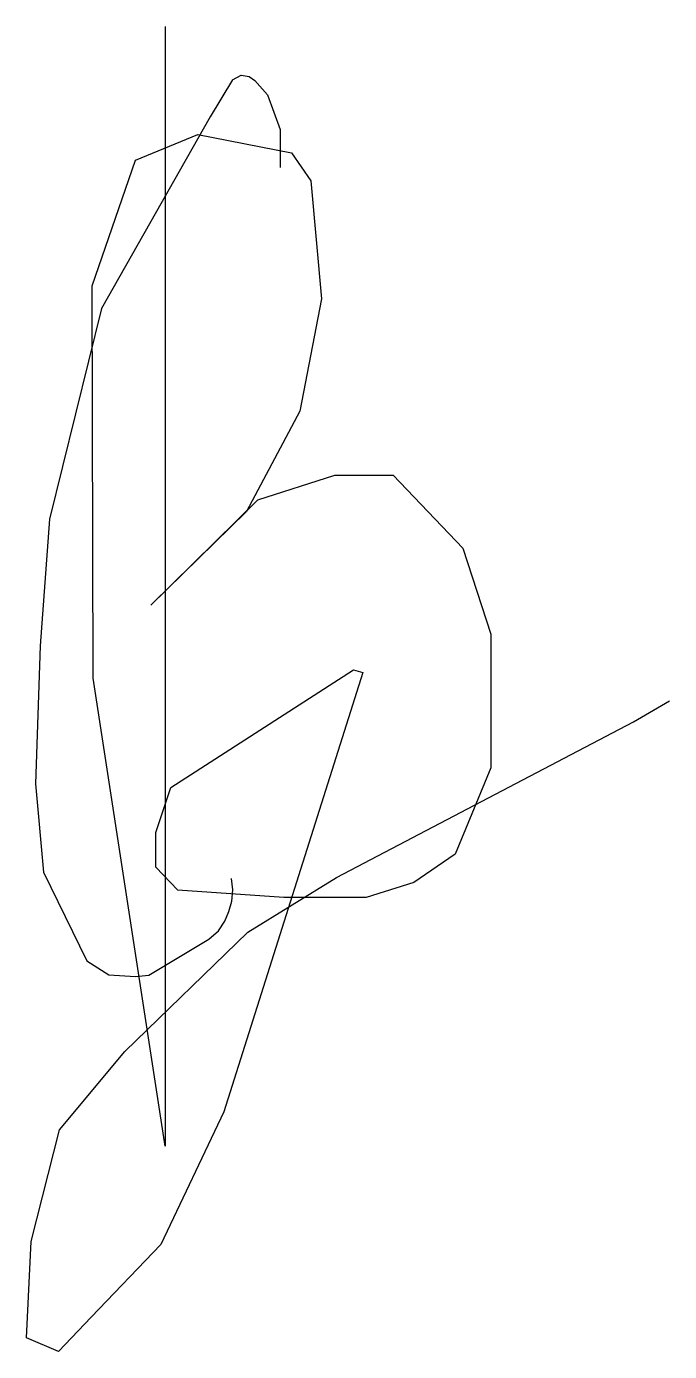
# Model space of a CAD drawing. Header units: millimetres. Extents: x 7.94 to 11.45, y -2.15 to 5.08.
import ezdxf

# ---------------------------------------------------------------- set-up
doc = ezdxf.new("R2010")
doc.units = ezdxf.units.MM

msp = doc.modelspace()

# ---------------------------------------------------------------- linework, layer by layer
at = {"color": 5}
for points in [[(8.6953, 5.0823), (8.6953, -1.0284), (8.6953, -1.0284), (8.3012, 1.527), (8.2971, 3.6664), (8.5325, 4.3532), (8.8731, 4.4922), (9.3843, 4.3922), (9.4905, 4.2405), (9.5482, 3.5961), (9.4306, 2.9828), (9.1391, 2.4359), (8.6174, 1.9248), (9.2005, 2.4997), (9.6205, 2.6333), (9.9397, 2.6333), (10.3201, 2.2353), (10.473, 1.7667), (10.473, 1.0372), (10.2778, 0.5651), (10.0517, 0.4111), (9.7914, 0.3289), (9.3429, 0.3289), (8.7643, 0.3696), (8.6447, 0.495), (8.6447, 0.6842), (8.7257, 0.9302), (9.7227, 1.5716), (9.7733, 1.5565), (9.0154, -0.8412), (8.6706, -1.5648), (8.2913, -1.9611), (8.1122, -2.1482), (7.9379, -2.0732), (7.9637, -1.5476), (8.1189, -0.9388), (8.4748, -0.5119), (9.1458, 0.1403), (9.6304, 0.4379), (11.2502, 1.2871), (11.4475, 1.4017)], [(9.0629, 4.7915), (8.94, 4.5898), (8.3477, 3.543), (8.0634, 2.3943), (8.0124, 1.7027), (7.9866, 0.9491), (8.031, 0.4679), (8.2668, -0.0156), (8.3875, -0.0921), (8.5325, -0.1012), (8.6052, -0.0938), (8.6052, -0.0938)], [(9.0629, 4.7915), (9.1103, 4.8175), (9.1538, 4.8097), (9.1836, 4.7869), (9.2526, 4.7087), (9.3232, 4.5198), (9.322, 4.312)], [(8.6052, -0.0938), (8.9333, 0.1018), (8.9866, 0.1476), (9.0208, 0.2004), (9.042, 0.2532), (9.0586, 0.3095), (9.0641, 0.3704), (9.0566, 0.4337)]]:
    msp.add_lwpolyline(points, dxfattribs=at)

doc.saveas('drawing.dxf')
